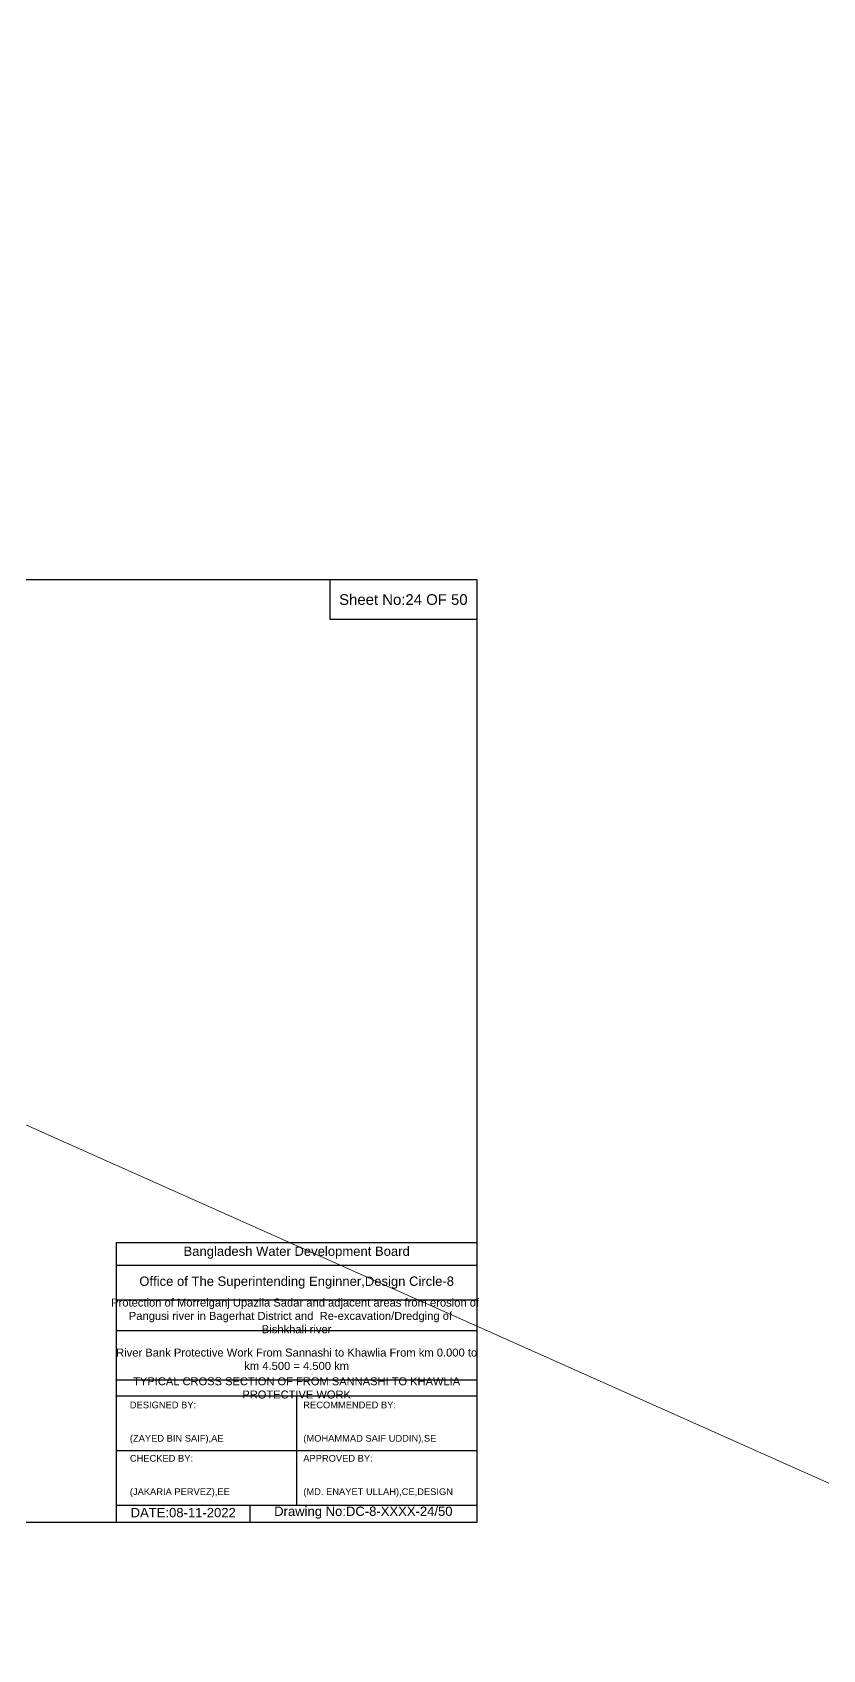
# Model space of a CAD drawing. Header units: inches. Extents: x 89000 to 1304432, y -10828 to 220529.
# Drawn here: x 498129 to 504052, y 171177 to 183304 of the extents above; entities that cross this region are included whole.
import ezdxf

# ---------------------------------------------------------------- set-up
doc = ezdxf.new("R2010")
doc.units = ezdxf.units.IN
doc.header["$LTSCALE"] = 7
doc.header["$MEASUREMENT"] = 0
doc.layers.add('Cross Section Labels', color=7, linetype='Continuous', lineweight=9)
doc.styles.get("Standard").update_dxf_attribs({"font": 'arial.ttf'})

msp = doc.modelspace()

# ---------------------------------------------------------------- linework, layer by layer
for points in [[(491459.68143, 179200.63194), (501459.68143, 179200.63194), (501459.68143, 172129.63194), (491459.68143, 172129.63194)], [(500359.68143, 179200.63194), (501459.68143, 179200.63194), (501459.68143, 178900.63194), (500359.68143, 178900.63194)]]:
    msp.add_lwpolyline(points, close=True)
for points in [[(498759.68143, 172129.63194), (498759.68143, 174229.63194), (501459.68143, 174229.63194)], [(498759.68143, 174059.63194), (501459.68143, 174059.63194)], [(498759.68143, 173799.63194), (501459.68143, 173799.63194)], [(498759.68143, 173569.63194), (501459.68143, 173569.63194)], [(498759.68143, 173199.63194), (501459.68143, 173199.63194)], [(498759.68143, 173079.63194), (501459.68143, 173079.63194)], [(500109.68143, 173079.63194), (500109.68143, 172259.63194)], [(498759.68143, 172669.63194), (501459.68143, 172669.63194)], [(498759.68143, 172259.63194), (501459.68143, 172259.63194)], [(499759.68143, 172259.63194), (499759.68143, 172129.63194)]]:
    msp.add_lwpolyline(points)
at = {"layer": 'Cross Section Labels'}
msp.add_line((398245.37019, 219683.66122), (824810.70103, 29239.67295), dxfattribs=at)

# ---------------------------------------------------------------- texts
at = {"attachment_point": 5}
for s, insert, char_height in [('Sheet No:24 OF 50', (500909.68143, 179050.63194), 80), ('Bangladesh Water Development Board', (500109.68143, 174154.63194), 70), ('Office of The Superintending Enginner,Design Circle-8', (500109.68143, 173929.63194), 70)]:
    msp.add_mtext(s, dxfattribs=dict(at, insert=insert, char_height=char_height))
for s, insert, char_height, width, attachment_point in [('Protection of Morrelganj Upazila Sadar and adjacent areas from erosion of  Pangusi river in Bagerhat District and  Re-excavation/Dredging of     Bishkhali river', (500109.68143, 173679.63194), 60, 2800, 5), ('River Bank Protective Work From Sannashi to Khawlia From km 0.000 to km 4.500 = 4.500 km', (500109.68143, 173354.63194), 60, 2700, 5), ('TYPICAL CROSS SECTION OF FROM SANNASHI TO KHAWLIA PROTECTIVE WORK', (500109.68143, 173139.63194), 59.5765532, 2800, 5), ('DESIGNED BY:^J^J^J(ZAYED BIN SAIF),AE', (498859.68143, 172879.63194), 50, 1400, 4), ('RECOMMENDED BY:^J^J^J(MOHAMMAD SAIF UDDIN),SE', (500159.68143, 172879.63194), 50, 1400, 4), ('CHECKED BY:^J^J^J(JAKARIA PERVEZ),EE', (498859.68143, 172479.63194), 50, 1400, 4), ('APPROVED BY:^J^J^J(MD. ENAYET ULLAH),CE,DESIGN', (500159.68143, 172479.63194), 50, 1400, 4), ('DATE:08-11-2022', (499259.68143, 172204.63194), 70, 1400, 5), ('Drawing No:DC-8-XXXX-24/50', (500609.68143, 172204.63194), 70, 2200, 5)]:
    msp.add_mtext(s, dxfattribs=dict(insert=insert, char_height=char_height, width=width, attachment_point=attachment_point))

doc.saveas('drawing.dxf')
